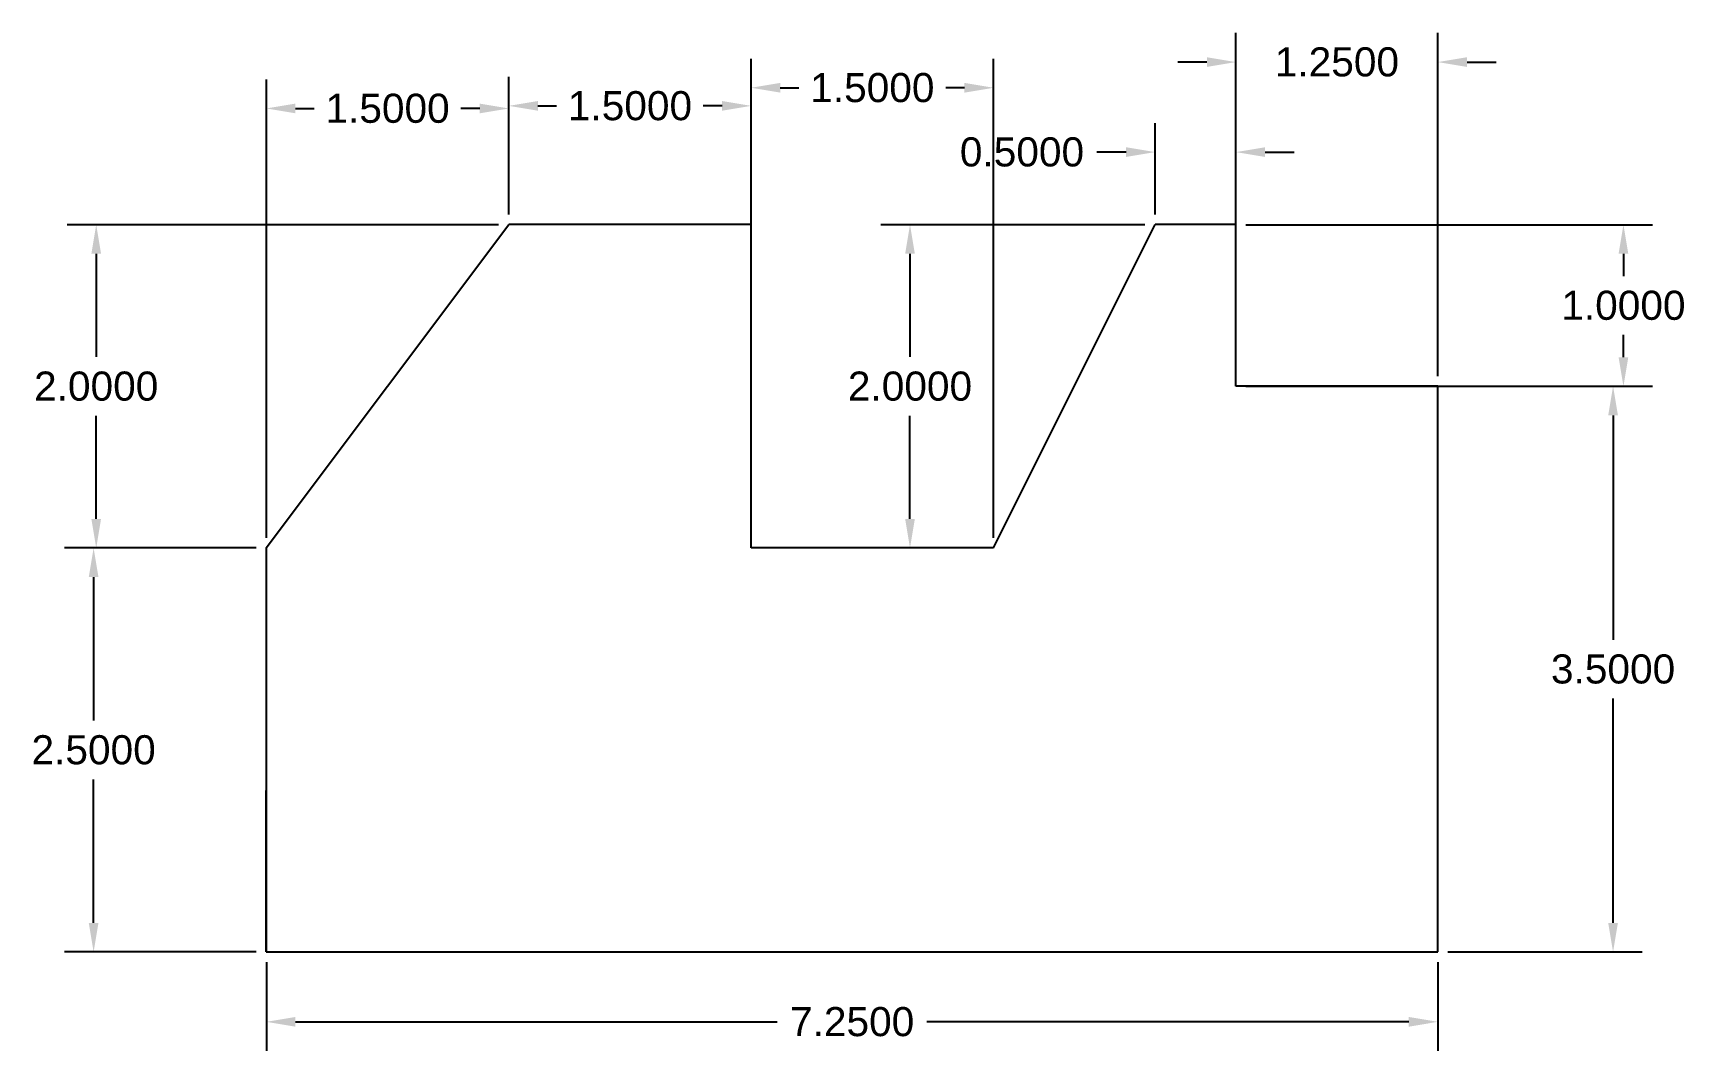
# Model space of a CAD drawing. Header units: inches. Extents: x 5.9 to 16.1, y 15 to 21.3.
import ezdxf

# ---------------------------------------------------------------- set-up
doc = ezdxf.new("R2010")
doc.units = ezdxf.units.IN
doc.header["$MEASUREMENT"] = 0
doc.styles.get("Standard").update_dxf_attribs({"font": 'arial.ttf'})
doc.dimstyles.get("Standard").update_dxf_attribs({"dimtxt": 0.18, "dimasz": 0.18, "dimexe": 0.18, "dimexo": 0.0625, "dimgap": 0.09, "dimtad": 0, "dimtih": 1, "dimtoh": 1, "dimdec": 4, "dimzin": 0, "dimdsep": 46, "dimtxsty": 'Standard', "dimcen": 0.09, "dimadec": 0, "dimazin": 0, "dimtfac": 1, "dimtdec": 4, "dimtofl": 0, "dimtmove": 0, "dimatfit": 3, "dimfxl": 1, "dimtolj": 1, "dimtzin": 0, "dimarcsym": 0})

# ---------------------------------------------------------------- blocks, each defined once
blk = doc.blocks.new('*D2')
at = {"color": 0, "lineweight": -2, "transparency": 16777216}
for p, q in [((7.334, 18.214), (7.334, 21.05)), ((8.834, 20.214), (8.834, 21.05)), ((7.514, 20.87), (7.629, 20.87)), ((8.654, 20.87), (8.538, 20.87))]:
    blk.add_line(p, q, dxfattribs=at)
at = {"color": 0, "transparency": 16777216}
for points in [[(7.514, 20.9), (7.514, 20.84), (7.334, 20.87)], [(8.654, 20.9), (8.654, 20.84), (8.834, 20.87)]]:
    blk.add_solid(points, dxfattribs=at)
at = {"layer": 'Defpoints', "color": 0, "transparency": 16777216}
for p in [(7.334, 20.87), (8.834, 20.151), (7.334, 18.151)]:
    blk.add_point(p, dxfattribs=at)
at = {"color": 0, "transparency": 16777216, "insert": (8.084, 20.87), "char_height": 0.18, "attachment_point": 5}
blk.add_mtext('\\A1;1.5000', dxfattribs=at)
blk = doc.blocks.new('*D3')
at = {"color": 0, "lineweight": -2, "transparency": 16777216}
for p, q in [((8.771, 20.151), (6.101, 20.151)), ((6.281, 19.971), (6.281, 19.333)), ((6.281, 18.331), (6.281, 18.969)), ((7.271, 18.151), (6.101, 18.151))]:
    blk.add_line(p, q, dxfattribs=at)
at = {"color": 0, "transparency": 16777216}
for points in [[(6.251, 19.971), (6.311, 19.971), (6.281, 20.151)], [(6.251, 18.331), (6.311, 18.331), (6.281, 18.151)]]:
    blk.add_solid(points, dxfattribs=at)
at = {"layer": 'Defpoints', "color": 0, "transparency": 16777216}
for p in [(8.834, 20.151), (6.281, 18.151), (7.334, 18.151)]:
    blk.add_point(p, dxfattribs=at)
at = {"color": 0, "transparency": 16777216, "insert": (6.281, 19.151), "char_height": 0.18, "attachment_point": 5}
blk.add_mtext('\\A1;2.0000', dxfattribs=at)
blk = doc.blocks.new('*D4')
at = {"color": 0, "lineweight": -2, "transparency": 16777216}
for p, q in [((7.271, 18.151), (6.085, 18.151)), ((6.265, 17.971), (6.265, 17.083)), ((6.265, 15.831), (6.265, 16.719)), ((7.271, 15.651), (6.085, 15.651))]:
    blk.add_line(p, q, dxfattribs=at)
at = {"color": 0, "transparency": 16777216}
for points in [[(6.235, 17.971), (6.295, 17.971), (6.265, 18.151)], [(6.235, 15.831), (6.295, 15.831), (6.265, 15.651)]]:
    blk.add_solid(points, dxfattribs=at)
at = {"layer": 'Defpoints', "color": 0, "transparency": 16777216}
for p in [(7.334, 18.151), (6.265, 15.651), (7.334, 15.651)]:
    blk.add_point(p, dxfattribs=at)
at = {"color": 0, "transparency": 16777216, "insert": (6.265, 16.901), "char_height": 0.18, "attachment_point": 5}
blk.add_mtext('\\A1;2.5000', dxfattribs=at)
blk = doc.blocks.new('*D5')
at = {"color": 0, "lineweight": -2, "transparency": 16777216}
for p, q in [((7.334, 15.589), (7.334, 15.039)), ((14.584, 15.589), (14.584, 15.039)), ((7.514, 15.219), (10.496, 15.219)), ((14.404, 15.219), (11.421, 15.219))]:
    blk.add_line(p, q, dxfattribs=at)
at = {"color": 0, "transparency": 16777216}
for points in [[(7.514, 15.249), (7.514, 15.189), (7.334, 15.219)], [(14.404, 15.249), (14.404, 15.189), (14.584, 15.219)]]:
    blk.add_solid(points, dxfattribs=at)
at = {"layer": 'Defpoints', "color": 0, "transparency": 16777216}
for p in [(7.334, 15.651), (14.584, 15.651), (14.584, 15.219)]:
    blk.add_point(p, dxfattribs=at)
at = {"color": 0, "transparency": 16777216, "insert": (10.959, 15.219), "char_height": 0.18, "attachment_point": 5}
blk.add_mtext('\\A1;7.2500', dxfattribs=at)
blk = doc.blocks.new('*D6')
at = {"color": 0, "lineweight": -2, "transparency": 16777216}
for p, q in [((14.646, 19.151), (15.848, 19.151)), ((15.668, 18.971), (15.668, 17.583)), ((15.668, 15.831), (15.668, 17.219)), ((14.646, 15.651), (15.848, 15.651))]:
    blk.add_line(p, q, dxfattribs=at)
at = {"color": 0, "transparency": 16777216}
for points in [[(15.638, 18.971), (15.698, 18.971), (15.668, 19.151)], [(15.638, 15.831), (15.698, 15.831), (15.668, 15.651)]]:
    blk.add_solid(points, dxfattribs=at)
at = {"layer": 'Defpoints', "color": 0, "transparency": 16777216}
for p in [(14.584, 19.151), (14.584, 15.651), (15.668, 15.651)]:
    blk.add_point(p, dxfattribs=at)
at = {"color": 0, "transparency": 16777216, "insert": (15.668, 17.401), "char_height": 0.18, "attachment_point": 5}
blk.add_mtext('\\A1;3.5000', dxfattribs=at)
blk = doc.blocks.new('*D7')
at = {"color": 0, "lineweight": -2, "transparency": 16777216}
for p, q in [((13.334, 19.214), (13.334, 21.337)), ((14.584, 19.214), (14.584, 21.337)), ((13.154, 21.157), (12.974, 21.157)), ((14.764, 21.157), (14.944, 21.157))]:
    blk.add_line(p, q, dxfattribs=at)
at = {"color": 0, "transparency": 16777216}
for points in [[(13.154, 21.187), (13.154, 21.127), (13.334, 21.157)], [(14.764, 21.187), (14.764, 21.127), (14.584, 21.157)]]:
    blk.add_solid(points, dxfattribs=at)
at = {"layer": 'Defpoints', "color": 0, "transparency": 16777216}
for p in [(14.584, 21.157), (13.334, 19.151), (14.584, 19.151)]:
    blk.add_point(p, dxfattribs=at)
at = {"color": 0, "transparency": 16777216, "insert": (13.959, 21.157), "char_height": 0.18, "attachment_point": 5}
blk.add_mtext('\\A1;1.2500', dxfattribs=at)
blk = doc.blocks.new('*D8')
at = {"color": 0, "lineweight": -2, "transparency": 16777216}
for p, q in [((13.396, 20.151), (15.912, 20.151)), ((15.732, 19.971), (15.732, 19.833)), ((15.732, 19.331), (15.732, 19.469)), ((13.396, 19.151), (15.912, 19.151))]:
    blk.add_line(p, q, dxfattribs=at)
at = {"color": 0, "transparency": 16777216}
for points in [[(15.702, 19.971), (15.762, 19.971), (15.732, 20.151)], [(15.702, 19.331), (15.762, 19.331), (15.732, 19.151)]]:
    blk.add_solid(points, dxfattribs=at)
at = {"layer": 'Defpoints', "color": 0, "transparency": 16777216}
for p in [(13.334, 20.151), (13.334, 19.151), (15.732, 19.151)]:
    blk.add_point(p, dxfattribs=at)
at = {"color": 0, "transparency": 16777216, "insert": (15.732, 19.651), "char_height": 0.18, "attachment_point": 5}
blk.add_mtext('\\A1;1.0000', dxfattribs=at)
blk = doc.blocks.new('*D9')
at = {"color": 0, "lineweight": -2, "transparency": 16777216}
for p, q in [((12.834, 20.214), (12.834, 20.78)), ((13.334, 20.214), (13.334, 20.78)), ((12.654, 20.6), (12.474, 20.6)), ((13.514, 20.6), (13.694, 20.6))]:
    blk.add_line(p, q, dxfattribs=at)
at = {"color": 0, "transparency": 16777216}
for points in [[(12.654, 20.63), (12.654, 20.57), (12.834, 20.6)], [(13.514, 20.63), (13.514, 20.57), (13.334, 20.6)]]:
    blk.add_solid(points, dxfattribs=at)
at = {"layer": 'Defpoints', "color": 0, "transparency": 16777216}
for p in [(12.834, 20.6), (12.834, 20.151), (13.334, 20.151)]:
    blk.add_point(p, dxfattribs=at)
at = {"color": 0, "transparency": 16777216, "insert": (12.01, 20.6), "char_height": 0.18, "attachment_point": 5}
blk.add_mtext('\\A1;0.5000', dxfattribs=at)
blk = doc.blocks.new('*D10')
at = {"color": 0, "lineweight": -2, "transparency": 16777216}
for p, q in [((10.334, 18.214), (10.334, 21.178)), ((11.834, 18.214), (11.834, 21.178)), ((10.514, 20.998), (10.629, 20.998)), ((11.654, 20.998), (11.538, 20.998))]:
    blk.add_line(p, q, dxfattribs=at)
at = {"color": 0, "transparency": 16777216}
for points in [[(10.514, 21.028), (10.514, 20.968), (10.334, 20.998)], [(11.654, 21.028), (11.654, 20.968), (11.834, 20.998)]]:
    blk.add_solid(points, dxfattribs=at)
at = {"layer": 'Defpoints', "color": 0, "transparency": 16777216}
for p in [(10.334, 20.998), (10.334, 18.151), (11.834, 18.151)]:
    blk.add_point(p, dxfattribs=at)
at = {"color": 0, "transparency": 16777216, "insert": (11.084, 20.998), "char_height": 0.18, "attachment_point": 5}
blk.add_mtext('\\A1;1.5000', dxfattribs=at)
blk = doc.blocks.new('*D11')
at = {"color": 0, "lineweight": -2, "transparency": 16777216}
for p, q in [((12.771, 20.151), (11.137, 20.151)), ((11.317, 19.971), (11.317, 19.333)), ((11.317, 18.331), (11.317, 18.969)), ((11.771, 18.151), (11.137, 18.151))]:
    blk.add_line(p, q, dxfattribs=at)
at = {"color": 0, "transparency": 16777216}
for points in [[(11.287, 19.971), (11.347, 19.971), (11.317, 20.151)], [(11.287, 18.331), (11.347, 18.331), (11.317, 18.151)]]:
    blk.add_solid(points, dxfattribs=at)
at = {"layer": 'Defpoints', "color": 0, "transparency": 16777216}
for p in [(12.834, 20.151), (11.317, 18.151), (11.834, 18.151)]:
    blk.add_point(p, dxfattribs=at)
at = {"color": 0, "transparency": 16777216, "insert": (11.317, 19.151), "char_height": 0.18, "attachment_point": 5}
blk.add_mtext('\\A1;2.0000', dxfattribs=at)
blk = doc.blocks.new('*D12')
at = {"color": 0, "lineweight": -2, "transparency": 16777216}
for p, q in [((8.834, 20.214), (8.834, 21.066)), ((10.334, 20.214), (10.334, 21.066)), ((9.014, 20.886), (9.129, 20.886)), ((10.154, 20.886), (10.038, 20.886))]:
    blk.add_line(p, q, dxfattribs=at)
at = {"color": 0, "transparency": 16777216}
for points in [[(9.014, 20.916), (9.014, 20.856), (8.834, 20.886)], [(10.154, 20.916), (10.154, 20.856), (10.334, 20.886)]]:
    blk.add_solid(points, dxfattribs=at)
at = {"layer": 'Defpoints', "color": 0, "transparency": 16777216}
for p in [(8.834, 20.886), (8.834, 20.151), (10.334, 20.151)]:
    blk.add_point(p, dxfattribs=at)
at = {"color": 0, "transparency": 16777216, "insert": (9.584, 20.886), "char_height": 0.18, "attachment_point": 5}
blk.add_mtext('\\A1;1.5000', dxfattribs=at)

msp = doc.modelspace()

# ---------------------------------------------------------------- linework, layer by layer
for p, q in [((7.33351, 18.15111), (8.83351, 20.15111)), ((10.33351, 20.15111), (8.83351, 20.15111)), ((10.33351, 18.15111), (10.33351, 20.15111)), ((11.83351, 18.15111), (12.83351, 20.15111)), ((13.33351, 20.15111), (12.83351, 20.15111)), ((13.33351, 19.15111), (13.33351, 20.15111)), ((14.58351, 19.15111), (13.33351, 19.15111)), ((14.58351, 15.90111), (14.58351, 19.15111)), ((7.33351, 18.15111), (7.33351, 15.65111)), ((11.83351, 18.15111), (10.33351, 18.15111)), ((7.33351, 15.65111), (7.33351, 16.65111)), ((14.58351, 15.65111), (14.58351, 15.90111)), ((7.33351, 15.65111), (14.58351, 15.65111))]:
    msp.add_line(p, q)

# ---------------------------------------------------------------- dimensions: what is measured, and where the dimension line sits
for base, p1, p2, picture, middle in [((14.58351, 21.15671), (13.33351, 19.15111), (14.58351, 19.15111), '*D7', (13.95851, 21.15671)), ((10.33351, 20.99752), (11.83351, 18.15111), (10.33351, 18.15111), '*D10', (11.08351, 20.99752)), ((7.33351, 20.87016), (8.83351, 20.15111), (7.33351, 18.15111), '*D2', (8.08351, 20.87016)), ((8.83351, 20.88608), (10.33351, 20.15111), (8.83351, 20.15111), '*D12', (9.58351, 20.88608)), ((12.83351, 20.59952), (13.33351, 20.15111), (12.83351, 20.15111), '*D9', (12.01019, 20.59952)), ((14.58351, 15.21862), (7.33351, 15.65111), (14.58351, 15.65111), '*D5', (10.95851, 15.21862))]:
    dim = msp.add_linear_dim(base=base, p1=p1, p2=p2, dimstyle='Standard')
    dim.commit()
    dim.dimension.update_dxf_attribs({"geometry": picture, "text_midpoint": middle})
for base, p1, p2, picture, middle in [((6.28076, 18.15111), (8.83351, 20.15111), (7.33351, 18.15111), '*D3', (6.28076, 19.15111)), ((11.31712, 18.15111), (12.83351, 20.15111), (11.83351, 18.15111), '*D11', (11.31712, 19.15111)), ((15.7319, 19.15111), (13.33351, 20.15111), (13.33351, 19.15111), '*D8', (15.7319, 19.65111)), ((15.66814, 15.65111), (14.58351, 19.15111), (14.58351, 15.65111), '*D6', (15.66814, 17.40111)), ((6.26482, 15.65111), (7.33351, 18.15111), (7.33351, 15.65111), '*D4', (6.26482, 16.90111))]:
    dim = msp.add_linear_dim(base=base, p1=p1, p2=p2, angle=90, dimstyle='Standard')
    dim.commit()
    dim.dimension.update_dxf_attribs({"geometry": picture, "text_midpoint": middle})

doc.saveas('drawing.dxf')
